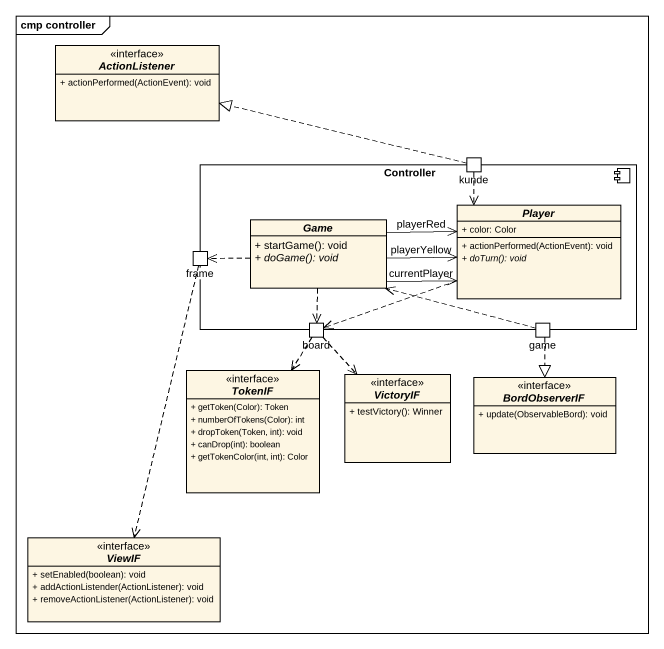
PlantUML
@startuml
mainframe cmp controller
allowmixing
hide circle
hide empty members
skinparam classAttributeIconSize 0
interface ActionListener {
  + actionPerformed(ActionEvent): void
}
component Controller {
  port kunde
  abstract class Game {
    + startGame(): void
    {abstract} + doGame(): void
  }
  abstract class Player {
    + color: Color
    + actionPerformed(ActionEvent): void
    {abstract} + doTurn(): void
  }
  port "frame" as frame_
  port board
  port game
}
interface TokenIF {
  + getToken(Color): Token
  + numberOfTokens(Color): int
  + dropToken(Token, int): void
  + canDrop(int): boolean
  + getTokenColor(int, int): Color
}
interface VictoryIF {
  + testVictory(): Winner
}
interface BordObserverIF {
  + update(ObservableBord): void
}
interface ViewIF {
  + setEnabled(boolean): void
  + addActionListender(ActionListener): void
  + removeActionListener(ActionListener): void
}
kunde .left.|> ActionListener
kunde ..> Player
Game -right-> Player : currentPlayer
Game -right-> Player : playerYellow
Game -right-> Player : playerRed
Game .left.> frame_
Game ..> board
Player .left.> board
frame_ ..> ViewIF
board ..> TokenIF
board ..> VictoryIF
game .left.> Game
game ..|> BordObserverIF
@enduml
